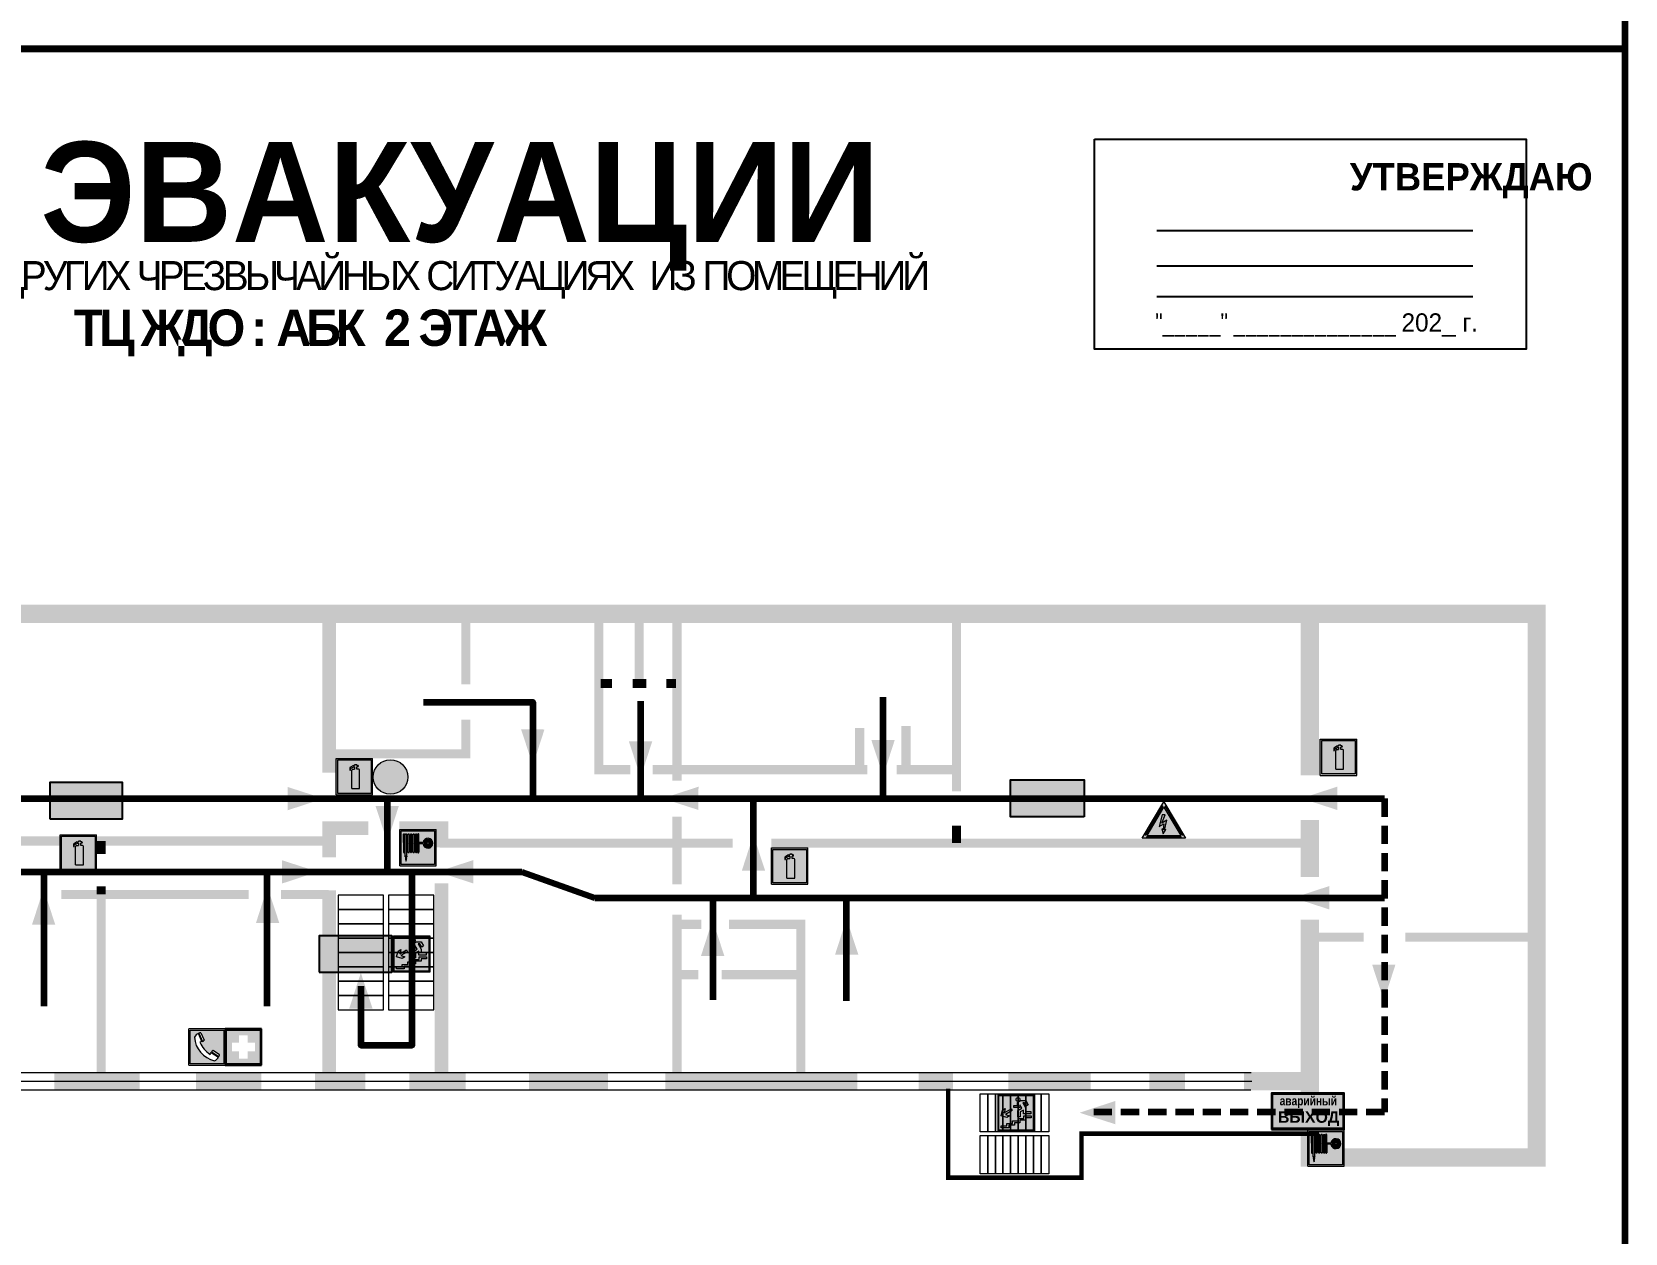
# Model space of a CAD drawing. Header units: millimetres. Extents: x 13114 to 67229, y 22859 to 38520.
# Drawn here: x 30220.7 to 30571.4, y 25594.9 to 25859.3 of the extents above; entities that cross this region are included whole.
import ezdxf

# ---------------------------------------------------------------- set-up
doc = ezdxf.new("R2010")
doc.units = ezdxf.units.MM
doc.linetypes.add('{ Wide Dash }', pattern=[12, 4, -2, 4, -2])
doc.layers.add('План_Штампы', color=7, linetype='Continuous')
doc.styles.add('обычный', font='arial.ttf')

# ---------------------------------------------------------------- blocks, each defined once
blk = doc.blocks.new('A$C7B4425F7')
at = {"true_color": 0xffffff}
blk.add_hatch(color=7, dxfattribs=at).paths.add_polyline_path([(0, 0), (-16, 0), (-16, -8), (0, -8)])
h = blk.add_hatch(color=126)
h.paths.add_polyline_path([(-0.2, -0.2), (-15.8, -0.2), (-15.8, -7.8), (-0.2, -7.8)])
h.paths.add_polyline_path([(-11.76, -2.03), (-11.76, -3.66), (-11.17, -3.66, -0.568275), (-11.17, -6.18), (-12.58, -6.18), (-12.58, -2.03)], flags=16)
h.paths.add_polyline_path([(-13.33, -4.12, -0.495768), (-13.59, -6.18), (-15.03, -6.18), (-15.03, -2.03), (-13.59, -2.03, -0.487973)], flags=16)
h.paths.add_polyline_path([(-10.25, -2.03), (-9.48, -2.03), (-9.48, -6.18), (-10.25, -6.18)], flags=16)
h.paths.add_polyline_path([(-13.84, -3.69), (-14.24, -3.69), (-14.24, -3.03), (-13.9, -3.03, -0.692621)], flags=0)
h.paths.add_polyline_path([(-9.15, -2.03), (-8.4, -2.03), (-8.04, -3.07), (-7.68, -2.03), (-6.93, -2.03), (-7.64, -4.1), (-6.93, -6.18), (-7.68, -6.18), (-8.04, -5.14), (-8.4, -6.18), (-9.15, -6.18), (-8.44, -4.1)], flags=16)
h.paths.add_polyline_path([(-11.76, -4.46), (-11.42, -4.46, -0.692621), (-11.36, -5.12), (-11.76, -5.12)], flags=0)
h.paths.add_polyline_path([(-13.9, -5.2), (-14.24, -5.2), (-14.24, -4.55), (-13.84, -4.55, -0.708038)], flags=0)
edge = h.paths.add_edge_path(flags=16)
edge.add_ellipse((-5.51, -4.08), major_axis=(0, 2.05), ratio=0.586184, start_angle=0, end_angle=360)
edge = h.paths.add_edge_path(flags=0)
edge.add_ellipse((-5.51, -4.08), major_axis=(0, 1.14), ratio=0.454828, start_angle=0, end_angle=360)
h.paths.add_polyline_path([(-4.13, -4.96, 0.377264), (-3.48, -4.52, 0.0555), (-3.16, -2.03), (-1.66, -2.03), (-1.66, -4.96), (-0.96, -4.96), (-0.96, -7.01), (-1.75, -7.01), (-1.75, -6.18), (-3.3, -6.18), (-3.3, -7.02), (-4.13, -7.02)], flags=16)
h.paths.add_polyline_path([(-2.73, -2.91), (-2.28, -2.91), (-2.28, -4.96), (-3.05, -4.96, 0.079136)], flags=0)
at = {"color": 126}
blk.add_lwpolyline([(-16, -8), (0, -8), (0, 0), (-16, 0)], close=True, dxfattribs=at)
blk = doc.blocks.new('A$C3AD82952')
at = {"true_color": 0xf5f5ff}
h = blk.add_hatch(color=7, dxfattribs=at)
h.dxf.hatch_style = 1
h.paths.add_polyline_path([(8.21, 8.73, 0.414214), (7.89, 9.05), (7.22, 9.05), (7.22, 9.92), (7.59, 9.92, 1), (7.57, 10.36), (7.22, 10.36), (7.22, 10.6), (6.43, 10.6), (6.43, 10.36), (6.01, 10.36), (4.74, 9.59), (4.74, 8.69), (4.98, 8.73), (4.98, 9.26), (6.12, 9.91), (6.43, 9.91), (6.43, 9.05), (5.76, 9.05, 0.414214), (5.44, 8.73), (5.44, 2.2), (8.21, 2.2)], flags=0)
h.paths.add_polyline_path([(12.8, 12.8), (0, 12.8), (0, 0), (12.8, 0)])
h.paths.add_polyline_path([(0.51, 12.29), (12.29, 12.29), (12.29, 0.51), (0.51, 0.51)], flags=16)
h.paths.add_polyline_path([(4.74, 9.59), (6.01, 10.36), (6.43, 10.36), (6.43, 10.6), (7.22, 10.6), (7.22, 10.36), (7.59, 10.36, -0.94586), (7.59, 9.92), (7.22, 9.92), (7.22, 9.05), (7.89, 9.05, -0.414214), (8.21, 8.73), (8.21, 2.2), (5.44, 2.2), (5.44, 8.73, -0.414214), (5.76, 9.05), (6.43, 9.05), (6.43, 9.91), (6.12, 9.91), (4.98, 9.26), (4.98, 8.73), (4.74, 8.69)], flags=0)
h = blk.add_hatch(color=242)
h.dxf.hatch_style = 1
h.paths.add_polyline_path([(12.29, 12.29), (0.51, 12.29), (0.51, 0.51), (12.29, 0.51)])
h.paths.add_polyline_path([(4.74, 8.69), (4.74, 9.59), (6.01, 10.36), (6.43, 10.36), (6.43, 10.6), (7.22, 10.6), (7.22, 10.36), (7.59, 10.36, -0.94586), (7.59, 9.92), (7.22, 9.92), (7.22, 9.05), (7.89, 9.05, -0.414214), (8.21, 8.73), (8.21, 2.2), (5.44, 2.2), (5.44, 8.73, -0.414214), (5.76, 9.05), (6.43, 9.05), (6.43, 9.91), (6.12, 9.91), (4.98, 9.26), (4.98, 8.73)], flags=16)
h = blk.add_hatch(color=7, dxfattribs=at)
h.dxf.hatch_style = 1
h.paths.add_polyline_path([(8.21, 8.73, 0.414214), (7.89, 9.05), (7.22, 9.05), (7.22, 9.92), (7.59, 9.92, 1), (7.57, 10.36), (7.22, 10.36), (7.22, 10.6), (6.43, 10.6), (6.43, 10.36), (6.01, 10.36), (4.74, 9.59), (4.74, 8.69), (4.98, 8.73), (4.98, 9.26), (6.12, 9.91), (6.43, 9.91), (6.43, 9.05), (5.76, 9.05, 0.414214), (5.44, 8.73), (5.44, 2.2), (8.21, 2.2)])
at = {"color": 242, "lineweight": 5}
for p, q in [((0, 0), (0, 12.8)), ((0, 12.8), (12.8, 12.8)), ((12.8, 0), (12.8, 12.8)), ((6.01, 10.36), (4.74, 9.59)), ((4.74, 9.59), (4.74, 8.69)), ((4.74, 8.69), (4.98, 8.73)), ((4.98, 9.26), (6.12, 9.91)), ((4.98, 8.73), (4.98, 9.26)), ((5.44, 2.2), (5.44, 8.73)), ((5.76, 9.05), (6.43, 9.05)), ((6.01, 10.36), (6.43, 10.36)), ((6.12, 9.91), (6.43, 9.91)), ((7.22, 10.6), (6.43, 10.6)), ((6.43, 10.6), (6.43, 10.36)), ((6.43, 9.91), (6.43, 9.05)), ((7.22, 10.36), (7.22, 10.6)), ((7.59, 10.36), (7.22, 10.36)), ((7.22, 9.05), (7.22, 9.92)), ((7.59, 9.92), (7.22, 9.92)), ((7.89, 9.05), (7.22, 9.05)), ((8.21, 2.2), (8.21, 8.73)), ((0, 0), (12.8, 0)), ((5.44, 2.2), (8.21, 2.2))]:
    blk.add_line(p, q, dxfattribs=at)
blk.add_lwpolyline([(0.51, 12.29), (12.29, 12.29), (12.29, 0.51), (0.51, 0.51)], close=True, dxfattribs=at)
for centre, radius, start, end in [((5.76, 8.73), 0.32, 90, 180), ((7.58, 10.14), 0.223, 273.1875, 86.8125), ((7.89, 8.73), 0.32, 0, 90)]:
    blk.add_arc(centre, radius, start, end, dxfattribs=at)
blk = doc.blocks.new('A$C7B8C2D5B')
at = {"lineweight": 0}
h = blk.add_hatch(color=5, dxfattribs=at)
h.dxf.hatch_style = 1
h.paths.add_polyline_path([(1.4, -3.02, 1), (-2.11, -3.02, 1)])
at = {"color": 5, "lineweight": 0}
blk.add_circle((-0.36, -3.02), 1.75, dxfattribs=at)
blk = doc.blocks.new('A$C37112FD5')
at = {"true_color": 0xf5f5ff}
h = blk.add_hatch(color=7, dxfattribs=at)
h.dxf.hatch_style = 1
h.paths.add_polyline_path([(12.8, -7.4), (0, -7.4), (0, -20.2), (12.8, -20.2)])
h.paths.add_polyline_path([(12.29, -7.91), (12.29, -19.69), (0.51, -19.69), (0.51, -7.91)], flags=16)
h.paths.add_polyline_path([(4.98, -9.04, -0.42597), (5.17, -9.22), (5.17, -12.25), (5.17, -15.29, -0.432244), (4.98, -15.47), (4.83, -15.47, -0.42597), (4.64, -15.29), (4.64, -12.25), (4.64, -9.22, -0.432244), (4.83, -9.04)], flags=0)
h.paths.add_polyline_path([(4.28, -9.22), (4.28, -12.25), (4.28, -15.29, -0.432244), (4.09, -15.47), (3.94, -15.47, -0.42597), (3.75, -15.29), (3.75, -12.25), (3.75, -9.22, -0.432244), (3.94, -9.04), (4.09, -9.04, -0.42597)], flags=0)
h.paths.add_polyline_path([(5.72, -9.04), (5.87, -9.04, -0.42597), (6.06, -9.22), (6.06, -12.25), (6.06, -15.29, -0.432244), (5.87, -15.47), (5.72, -15.47, -0.42597), (5.53, -15.29), (5.53, -12.25), (5.53, -9.22, -0.432244)], flags=0)
h.paths.add_polyline_path([(6.42, -8.9), (6.5, -8.9, -0.42597), (6.69, -9.08), (6.69, -12.03), (8.21, -12.03, -15.824349), (8.21, -12.47), (6.69, -12.47), (6.69, -15.42, -0.432244), (6.5, -15.6), (6.42, -15.6)], flags=0)
h.paths.add_polyline_path([(3.39, -9.22), (3.39, -12.25), (3.39, -15.29, -0.432244), (3.2, -15.47), (3.05, -15.47, -0.42597), (2.85, -15.29), (2.85, -12.25), (2.85, -9.22, -0.432244), (3.05, -9.04), (3.2, -9.04, -0.42597)], flags=0)
h.paths.add_polyline_path([(2.5, -9.22), (2.5, -16.71), (1.96, -16.71), (1.96, -9.22, -0.432244), (2.15, -9.04), (2.31, -9.04, -0.42597)], flags=0)
h.paths.add_polyline_path([(1.61, -8.9), (1.61, -15.6), (1.57, -15.6, -0.42597), (1.37, -15.42), (1.37, -12.03), (1.37, -9.09, -0.432244), (1.57, -8.9)], flags=0)
h.paths.add_polyline_path([(9.76, -10.81), (9.76, -12.03), (8.49, -12.03, -0.336371)], flags=0)
h.paths.add_polyline_path([(8.49, -12.47), (9.76, -12.47), (9.76, -13.7, -0.336371)], flags=0)
h.paths.add_polyline_path([(10.11, -10.81, -0.336371), (11.38, -12.03), (10.11, -12.03)], flags=0)
h.paths.add_polyline_path([(10.11, -12.47), (11.38, -12.47, -0.336371), (10.11, -13.7)], flags=0)
h.paths.add_polyline_path([(2.5, -16.84), (2.5, -17.05), (1.97, -17.05), (1.97, -16.84)], flags=0)
h.paths.add_polyline_path([(2.5, -17.24, -0.033778), (2.24, -18.6, -0.033778), (1.97, -17.24)], flags=0)
h = blk.add_hatch(color=242)
h.dxf.hatch_style = 1
h.paths.add_polyline_path([(12.29, -7.91), (0.51, -7.91), (0.51, -19.69), (12.29, -19.69)])
h.paths.add_polyline_path([(6.42, -15.6), (6.42, -8.9), (6.5, -8.9, -0.42597), (6.69, -9.08), (6.69, -12.03), (8.21, -12.03, -15.824349), (8.21, -12.47), (6.69, -12.47), (6.69, -15.42, -0.432244), (6.5, -15.6)], flags=16)
h.paths.add_polyline_path([(5.87, -15.47), (5.72, -15.47, -0.42597), (5.53, -15.29), (5.53, -12.25), (5.53, -9.22, -0.432244), (5.72, -9.04), (5.87, -9.04, -0.42597), (6.06, -9.22), (6.06, -12.25), (6.06, -15.29, -0.432244)], flags=16)
h.paths.add_polyline_path([(4.98, -15.47), (4.83, -15.47, -0.42597), (4.64, -15.29), (4.64, -12.25), (4.64, -9.22, -0.432244), (4.83, -9.04), (4.98, -9.04, -0.42597), (5.17, -9.22), (5.17, -12.25), (5.17, -15.29, -0.432244)], flags=16)
h.paths.add_polyline_path([(4.09, -15.47), (3.94, -15.47, -0.42597), (3.75, -15.29), (3.75, -12.25), (3.75, -9.22, -0.432244), (3.94, -9.04), (4.09, -9.04, -0.42597), (4.28, -9.22), (4.28, -12.25), (4.28, -15.29, -0.432244)], flags=16)
h.paths.add_polyline_path([(3.2, -15.47), (3.05, -15.47, -0.42597), (2.85, -15.29), (2.85, -12.25), (2.85, -9.22, -0.432244), (3.05, -9.04), (3.2, -9.04, -0.42597), (3.39, -9.22), (3.39, -12.25), (3.39, -15.29, -0.432244)], flags=16)
h.paths.add_polyline_path([(2.5, -17.05), (1.97, -17.05), (1.97, -16.84), (2.5, -16.84)], flags=16)
h.paths.add_polyline_path([(2.5, -17.24, -0.033778), (2.24, -18.6, -0.033778), (1.97, -17.24)], flags=16)
h.paths.add_polyline_path([(2.5, -16.71), (1.96, -16.71), (1.96, -9.22, -0.432244), (2.15, -9.04), (2.31, -9.04, -0.42597), (2.5, -9.22)], flags=16)
h.paths.add_polyline_path([(1.61, -15.6), (1.57, -15.6, -0.42597), (1.37, -15.42), (1.37, -12.03), (1.37, -9.09, -0.432244), (1.57, -8.9), (1.61, -8.9)], flags=16)
h.paths.add_polyline_path([(8.49, -12.47), (9.76, -12.47), (9.76, -13.7, -0.336371)], flags=0)
h.paths.add_polyline_path([(10.11, -13.7), (10.11, -12.47), (11.38, -12.47, -0.336371)], flags=0)
h.paths.add_polyline_path([(8.49, -12.03, -0.336371), (9.76, -10.81), (9.76, -12.03)], flags=0)
h.paths.add_polyline_path([(10.11, -12.03), (10.11, -10.81, -0.336371), (11.38, -12.03)], flags=0)
h = blk.add_hatch(color=7, dxfattribs=at)
h.dxf.hatch_style = 1
h.paths.add_polyline_path([(1.61, -8.9), (1.57, -8.9, 0.432244), (1.37, -9.09), (1.37, -12.03), (1.37, -15.42, 0.42597), (1.57, -15.6), (1.61, -15.6)])
h.paths.add_polyline_path([(2.5, -9.22, 0.42597), (2.31, -9.04), (2.15, -9.04, 0.432244), (1.96, -9.22), (1.96, -16.71), (2.5, -16.71)])
h.paths.add_polyline_path([(2.5, -16.84), (1.97, -16.84), (1.97, -17.05), (2.5, -17.05)])
h.paths.add_polyline_path([(2.5, -17.24), (1.97, -17.24, 0.033778), (2.24, -18.6, 0.033778)])
h.paths.add_polyline_path([(3.39, -12.25), (3.39, -9.22, 0.42597), (3.2, -9.04), (3.05, -9.04, 0.432244), (2.85, -9.22), (2.85, -12.25), (2.85, -15.29, 0.42597), (3.05, -15.47), (3.2, -15.47, 0.432244), (3.39, -15.29)])
h.paths.add_polyline_path([(4.28, -12.25), (4.28, -9.22, 0.42597), (4.09, -9.04), (3.94, -9.04, 0.432244), (3.75, -9.22), (3.75, -12.25), (3.75, -15.29, 0.42597), (3.94, -15.47), (4.09, -15.47, 0.432244), (4.28, -15.29)])
h.paths.add_polyline_path([(5.17, -12.25), (5.17, -9.22, 0.42597), (4.98, -9.04), (4.83, -9.04, 0.432244), (4.64, -9.22), (4.64, -12.25), (4.64, -15.29, 0.42597), (4.83, -15.47), (4.98, -15.47, 0.432244), (5.17, -15.29)])
h.paths.add_polyline_path([(6.06, -12.25), (6.06, -9.22, 0.42597), (5.87, -9.04), (5.72, -9.04, 0.432244), (5.53, -9.22), (5.53, -12.25), (5.53, -15.29, 0.42597), (5.72, -15.47), (5.87, -15.47, 0.432244), (6.06, -15.29)])
h.paths.add_polyline_path([(6.69, -12.47), (8.21, -12.47, 15.824349), (8.21, -12.03), (6.69, -12.03), (6.69, -9.08, 0.42597), (6.5, -8.9), (6.42, -8.9), (6.42, -15.6), (6.5, -15.6, 0.432244), (6.69, -15.42)])
h.paths.add_polyline_path([(8.49, -12.47), (9.76, -12.47), (9.76, -13.7, -0.336371)], flags=16)
h.paths.add_polyline_path([(8.49, -12.03, -0.336371), (9.76, -10.81), (9.76, -12.03)], flags=16)
h.paths.add_polyline_path([(10.11, -12.47), (11.38, -12.47, -0.336371), (10.11, -13.7)], flags=16)
h.paths.add_polyline_path([(10.11, -12.03), (10.11, -10.81, -0.336371), (11.38, -12.03)], flags=16)
h = blk.add_hatch(color=242)
h.dxf.hatch_style = 1
h.paths.add_polyline_path([(9.76, -10.81, 0.336371), (8.49, -12.03), (9.76, -12.03)])
h.paths.add_polyline_path([(10.11, -10.81), (10.11, -12.03), (11.38, -12.03, 0.336371)])
h.paths.add_polyline_path([(11.38, -12.47), (10.11, -12.47), (10.11, -13.7, 0.336371)])
h.paths.add_polyline_path([(9.76, -12.47), (8.49, -12.47, 0.336371), (9.76, -13.7)])
at = {"color": 242, "lineweight": 5}
for p, q in [((0, -20.2), (0, -7.4)), ((0, -7.4), (12.8, -7.4)), ((1.37, -12.03), (1.37, -9.08)), ((1.57, -8.9), (1.61, -8.9)), ((1.61, -8.9), (1.61, -15.6)), ((1.96, -16.71), (1.96, -9.22)), ((2.15, -9.04), (2.31, -9.04)), ((2.5, -16.71), (2.5, -9.22)), ((2.85, -12.25), (2.85, -9.22)), ((3.05, -9.04), (3.2, -9.04)), ((3.39, -12.25), (3.39, -9.22)), ((3.75, -12.25), (3.75, -9.22)), ((3.94, -9.04), (4.09, -9.04)), ((4.28, -12.25), (4.28, -9.22)), ((4.64, -12.25), (4.64, -9.22)), ((4.83, -9.04), (4.98, -9.04)), ((5.17, -12.25), (5.17, -9.22)), ((5.53, -12.25), (5.53, -9.22)), ((5.72, -9.04), (5.87, -9.04)), ((6.06, -12.25), (6.06, -9.22)), ((6.42, -8.9), (6.42, -15.6)), ((6.5, -8.9), (6.42, -8.9)), ((6.69, -12.03), (6.69, -9.08)), ((9.76, -10.81), (9.76, -12.03)), ((10.11, -10.81), (10.11, -12.03)), ((12.8, -20.2), (12.8, -7.4)), ((1.37, -12.03), (1.37, -15.42)), ((1.57, -15.6), (1.61, -15.6)), ((1.96, -16.71), (2.5, -16.71)), ((2.85, -12.25), (2.85, -15.29)), ((3.05, -15.47), (3.2, -15.47)), ((3.39, -12.25), (3.39, -15.29)), ((3.75, -12.25), (3.75, -15.29)), ((3.94, -15.47), (4.09, -15.47)), ((4.28, -12.25), (4.28, -15.29)), ((4.64, -12.25), (4.64, -15.29)), ((4.83, -15.47), (4.98, -15.47)), ((5.17, -12.25), (5.17, -15.29)), ((5.53, -12.25), (5.53, -15.29)), ((5.72, -15.47), (5.87, -15.47)), ((6.06, -12.25), (6.06, -15.29)), ((6.42, -15.6), (6.5, -15.6)), ((8.21, -12.03), (6.69, -12.03)), ((8.21, -12.47), (6.69, -12.47)), ((6.69, -12.47), (6.69, -15.42)), ((9.76, -12.03), (8.49, -12.03)), ((9.76, -12.47), (8.49, -12.47)), ((9.76, -12.47), (9.76, -13.7)), ((11.38, -12.03), (10.11, -12.03)), ((11.38, -12.47), (10.11, -12.47)), ((10.11, -12.47), (10.11, -13.7)), ((0, -20.2), (12.8, -20.2)), ((1.97, -16.84), (2.5, -16.84)), ((1.97, -17.05), (1.97, -16.84)), ((2.5, -17.05), (1.97, -17.05)), ((1.97, -17.24), (2.5, -17.24)), ((2.5, -16.84), (2.5, -17.05))]:
    blk.add_line(p, q, dxfattribs=at)
blk.add_lwpolyline([(0.51, -7.91), (12.29, -7.91), (12.29, -19.69), (0.51, -19.69)], close=True, dxfattribs=at)
for centre, radius, start, end in [((1.56, -9.09), 0.182, 87.1027, 180.6071), ((2.15, -9.22), 0.182, 87.1027, 180.6071), ((2.32, -9.22), 0.182, 359.3929, 92.8973), ((3.04, -9.22), 0.182, 87.1027, 180.6071), ((3.21, -9.22), 0.182, 359.3929, 92.8973), ((3.93, -9.22), 0.182, 87.1027, 180.6071), ((4.1, -9.22), 0.182, 359.3929, 92.8973), ((4.82, -9.22), 0.182, 87.1027, 180.6071), ((4.99, -9.22), 0.182, 359.3929, 92.8973), ((5.71, -9.22), 0.182, 87.1027, 180.6071), ((5.88, -9.22), 0.182, 359.3929, 92.8973), ((6.51, -9.09), 0.182, 359.3929, 92.8973), ((9.93, -12.25), 1.74, 187.2319, 172.7681), ((9.93, -12.25), 1.46, 96.9927, 171.3585), ((9.93, -12.25), 1.46, 8.6415, 83.0073), ((1.56, -15.42), 0.182, 179.3929, 272.8973), ((3.04, -15.29), 0.182, 179.3929, 272.8973), ((3.21, -15.29), 0.182, 267.1027, 0.6071), ((3.93, -15.29), 0.182, 179.3929, 272.8973), ((4.1, -15.29), 0.182, 267.1027, 0.6071), ((4.82, -15.29), 0.182, 179.3929, 272.8973), ((4.99, -15.29), 0.182, 267.1027, 0.6071), ((5.71, -15.29), 0.182, 179.3929, 272.8973), ((5.88, -15.29), 0.182, 267.1027, 0.6071), ((6.51, -15.42), 0.182, 267.1027, 0.6071), ((9.93, -12.25), 1.46, 188.6415, 263.0073), ((9.93, -12.25), 1.46, 276.9927, 351.3585), ((12.17, -15.98), 10.27, 187.041, 194.7793), ((-7.7, -15.98), 10.27, 345.2207, 352.959)]:
    blk.add_arc(centre, radius, start, end, dxfattribs=at)
blk = doc.blocks.new('вниз 3')
at = {"lineweight": 0, "true_color": 0xffffff}
h = blk.add_hatch(color=7, dxfattribs=at)
h.dxf.hatch_style = 1
h.paths.add_polyline_path([(40997.5, -4475.69), (40997.25, -4475.28), (40995.76, -4476.15), (40995.97, -4475.23), (40995.39, -4475.56), (40995.05, -4476.83), (40996.33, -4477.17), (40996.91, -4476.83), (40996, -4476.55)], flags=0)
h.paths.add_polyline_path([(40999.81, -4473.95), (41000.22, -4473.95), (41000.64, -4474.67), (41001.03, -4474.43), (41000.46, -4473.49), (41000.42, -4473.49), (40999.43, -4473.49), (40998.68, -4473.92), (40998.68, -4474.57), (40997.88, -4474.57), (40997.88, -4475), (40999.14, -4475), (40999.14, -4474.43), (40999.14, -4474.38), (40999.59, -4475.15), (40998.72, -4475.67), (40998.72, -4477.06), (40999.24, -4477.06), (40999.24, -4475.96), (40999.95, -4475.56), (40999.95, -4476.43), (41001.61, -4476.43), (41001.61, -4475.88), (41000.47, -4475.88), (41000.47, -4475.12)], flags=0)
h.paths.add_polyline_path([(40999.2, -4473.24, 1), (40998.35, -4473.24, 1)], flags=0)
h.paths.add_polyline_path([(41000.46, -4477.26), (41001.69, -4477.26), (41001.69, -4476.84), (41000.03, -4476.84), (41000.03, -4477.39), (40998.78, -4477.39), (40998.78, -4477.95), (40997.53, -4477.95), (40997.53, -4478.5), (40996.29, -4478.5), (40996.29, -4479.06), (40995.05, -4479.06), (40995.05, -4479.48), (40995.29, -4479.48), (40996.72, -4479.48), (40996.72, -4478.92), (40997.97, -4478.92), (40997.97, -4478.36), (40999.2, -4478.36), (40999.2, -4477.81), (41000.46, -4477.81)], flags=0)
h.paths.add_polyline_path([(41002.37, -4472.17), (40994.37, -4472.17), (40994.37, -4480.17), (41002.37, -4480.17)])
h.paths.add_polyline_path([(41002.16, -4479.96), (40994.57, -4479.96), (40994.57, -4472.37), (41002.16, -4472.37)], flags=16)
h.paths.add_polyline_path([(41001.61, -4475.88), (41001.61, -4476.43), (40999.95, -4476.43), (40999.95, -4475.56), (40999.24, -4475.96), (40999.24, -4477.06), (40998.72, -4477.06), (40998.72, -4475.67), (40999.59, -4475.15), (40999.14, -4474.38), (40999.14, -4474.43), (40999.14, -4475), (40997.88, -4475), (40997.88, -4474.57), (40998.68, -4474.57), (40998.68, -4473.92), (40999.43, -4473.49), (41000.42, -4473.49), (41000.46, -4473.49), (41001.03, -4474.43), (41000.64, -4474.67), (41000.22, -4473.95), (40999.81, -4473.95), (41000.47, -4475.12), (41000.47, -4475.88)], flags=0)
h.paths.add_polyline_path([(41001.69, -4476.84), (41001.69, -4477.26), (41000.46, -4477.26), (41000.46, -4477.81), (40999.2, -4477.81), (40999.2, -4478.36), (40997.97, -4478.36), (40997.97, -4478.92), (40996.72, -4478.92), (40996.72, -4479.48), (40995.05, -4479.48), (40995.05, -4479.06), (40996.29, -4479.06), (40996.29, -4478.5), (40997.53, -4478.5), (40997.53, -4477.95), (40998.78, -4477.95), (40998.78, -4477.39), (41000.03, -4477.39), (41000.03, -4476.84)], flags=0)
h.paths.add_polyline_path([(40998.35, -4473.24, -1), (40999.2, -4473.24, -1)], flags=0)
h.paths.add_polyline_path([(40997.5, -4475.69), (40996, -4476.55), (40996.91, -4476.83), (40996.33, -4477.17), (40995.05, -4476.83), (40995.39, -4475.56), (40995.97, -4475.23), (40995.76, -4476.15), (40997.25, -4475.28)], flags=0)
at = {"lineweight": 0}
h = blk.add_hatch(color=126, dxfattribs=at)
h.dxf.hatch_style = 1
h.paths.add_polyline_path([(41002.16, -4472.37), (40994.57, -4472.37), (40994.57, -4479.96), (41002.16, -4479.96)])
h.paths.add_polyline_path([(40995.97, -4475.23), (40995.76, -4476.15), (40997.25, -4475.28), (40997.5, -4475.69), (40996, -4476.55), (40996.91, -4476.83), (40996.33, -4477.17), (40995.05, -4476.83), (40995.39, -4475.56)], flags=16)
h.paths.add_polyline_path([(40997.88, -4474.57), (40998.68, -4474.57), (40998.68, -4473.92), (40999.43, -4473.49), (41000.42, -4473.49), (41000.46, -4473.49), (41001.03, -4474.43), (41000.64, -4474.67), (41000.22, -4473.95), (40999.81, -4473.95), (41000.47, -4475.12), (41000.47, -4475.88), (41001.61, -4475.88), (41001.61, -4476.43), (40999.95, -4476.43), (40999.95, -4475.56), (40999.24, -4475.96), (40999.24, -4477.06), (40998.72, -4477.06), (40998.72, -4475.67), (40999.59, -4475.15), (40999.14, -4474.38), (40999.14, -4474.43), (40999.14, -4475), (40997.88, -4475)], flags=16)
h.paths.add_polyline_path([(40998.35, -4473.24, -1), (40999.2, -4473.24, -1)], flags=16)
h.paths.add_polyline_path([(40997.53, -4477.95), (40998.78, -4477.95), (40998.78, -4477.39), (41000.03, -4477.39), (41000.03, -4476.84), (41001.69, -4476.84), (41001.69, -4477.26), (41000.46, -4477.26), (41000.46, -4477.81), (40999.2, -4477.81), (40999.2, -4478.36), (40997.97, -4478.36), (40997.97, -4478.92), (40996.72, -4478.92), (40996.72, -4479.48), (40995.05, -4479.48), (40995.05, -4479.06), (40996.29, -4479.06), (40996.29, -4478.5), (40997.53, -4478.5)], flags=16)
at = {"lineweight": 0, "true_color": 0xffffff}
h = blk.add_hatch(color=7, dxfattribs=at)
h.dxf.hatch_style = 1
h.paths.add_polyline_path([(40999.2, -4473.24, 1), (40998.35, -4473.24, 1)])
h.paths.add_polyline_path([(40999.81, -4473.95), (41000.22, -4473.95), (41000.64, -4474.67), (41001.03, -4474.43), (41000.46, -4473.49), (41000.42, -4473.49), (40999.43, -4473.49), (40998.68, -4473.92), (40998.68, -4474.57), (40997.88, -4474.57), (40997.88, -4475), (40999.14, -4475), (40999.14, -4474.43), (40999.14, -4474.38), (40999.59, -4475.15), (40998.72, -4475.67), (40998.72, -4477.06), (40999.24, -4477.06), (40999.24, -4475.96), (40999.95, -4475.56), (40999.95, -4476.43), (41001.61, -4476.43), (41001.61, -4475.88), (41000.47, -4475.88), (41000.47, -4475.12)])
h.paths.add_polyline_path([(40999.2, -4477.81), (41000.46, -4477.81), (41000.46, -4477.26), (41001.69, -4477.26), (41001.69, -4476.84), (41000.03, -4476.84), (41000.03, -4477.39), (40998.78, -4477.39), (40998.78, -4477.95), (40997.53, -4477.95), (40997.53, -4478.5), (40996.29, -4478.5), (40996.29, -4479.06), (40995.05, -4479.06), (40995.05, -4479.48), (40995.29, -4479.48), (40996.72, -4479.48), (40996.72, -4478.92), (40997.97, -4478.92), (40997.97, -4478.36), (40999.2, -4478.36)])
h.paths.add_polyline_path([(40997.5, -4475.69), (40997.25, -4475.28), (40995.76, -4476.15), (40995.97, -4475.23), (40995.39, -4475.56), (40995.05, -4476.83), (40996.33, -4477.17), (40996.91, -4476.83), (40996, -4476.55)])
at = {"color": 126, "lineweight": 0}
for points in [[(40994.37, -4472.17), (41002.37, -4472.17), (41002.37, -4480.17), (40994.37, -4480.17)], [(40994.57, -4472.37), (41002.16, -4472.37), (41002.16, -4479.96), (40994.57, -4479.96)]]:
    blk.add_lwpolyline(points, close=True, dxfattribs=at)
for points in [[(40999.14, -4474.43), (40999.14, -4475), (40997.88, -4475), (40997.88, -4474.57), (40998.68, -4474.57), (40998.68, -4473.92), (40999.43, -4473.49), (41000.42, -4473.49), (41000.46, -4473.49), (41001.03, -4474.43), (41000.64, -4474.67), (41000.22, -4473.95), (40999.81, -4473.95), (41000.47, -4475.12), (41000.47, -4475.88), (41001.61, -4475.88), (41001.61, -4476.43), (40999.95, -4476.43), (40999.95, -4475.56), (40999.24, -4475.96), (40999.24, -4477.06), (40998.72, -4477.06), (40998.72, -4475.67), (40999.59, -4475.15), (40999.14, -4474.38), (40999.14, -4474.43)], [(40995.05, -4476.83), (40995.39, -4475.56), (40995.97, -4475.23), (40995.76, -4476.15), (40997.25, -4475.28), (40997.5, -4475.69), (40996, -4476.55), (40996.91, -4476.83), (40996.33, -4477.17), (40995.05, -4476.83)], [(40995.29, -4479.48), (40995.05, -4479.48), (40995.05, -4479.06), (40996.29, -4479.06), (40996.29, -4478.5), (40997.53, -4478.5), (40997.53, -4477.95), (40998.78, -4477.95), (40998.78, -4477.39), (41000.03, -4477.39), (41000.03, -4476.84), (41001.69, -4476.84), (41001.69, -4477.26), (41000.46, -4477.26), (41000.46, -4477.81), (40999.2, -4477.81), (40999.2, -4478.36), (40997.97, -4478.36), (40997.97, -4478.92), (40996.72, -4478.92), (40996.72, -4479.48), (40995.05, -4479.48)]]:
    blk.add_lwpolyline(points, dxfattribs=at)
blk.add_circle((40998.77, -4473.24), 0.426, dxfattribs=at)
blk = doc.blocks.new('A$C41C009D9')
at = {"true_color": 0xffffff}
blk.add_hatch(color=7, dxfattribs=at).paths.add_polyline_path([(0, 8), (-16, 8), (-16, 0), (0, 0)])
h = blk.add_hatch(color=126)
h.dxf.hatch_style = 1
h.paths.add_polyline_path([(-15.8, 7.8), (-15.8, 0.2), (-0.2, 0.2), (-0.2, 7.8)])
at = {"color": 126}
for points in [[(-16, 0), (0, 0), (0, 8), (-16, 8)], [(-16, 0), (0, 0), (0, 8), (-16, 8)], [(-15.8, 7.8), (-0.2, 7.8), (-0.2, 0.2), (-15.8, 0.2)]]:
    blk.add_lwpolyline(points, close=True, dxfattribs=at)
at = {"color": 7, "true_color": 0xffffff, "insert": (-15.8, 7.3), "char_height": 2.5, "width": 15.5999, "attachment_point": 1, "style": 'обычный'}
blk.add_mtext('\\pi1.6133;{\\fArial|b1|i0|c204|p34;\\H0.8x;\\W0.8;аварийный\\H1.25x;\\W1;\\P\\pi1.2327;ВЫХОД}', dxfattribs=at)
blk = doc.blocks.new('A$C32E8229D')
at = {"true_color": 0xffffff}
blk.add_hatch(color=7, dxfattribs=at).paths.add_polyline_path([(0, 0), (0, -8), (16, -8), (16, 0)])
h = blk.add_hatch(color=126)
h.paths.add_polyline_path([(0.2, -0.2), (15.8, -0.2), (15.8, -7.8), (0.2, -7.8)])
h.paths.add_polyline_path([(13.49, -2.05), (12.08, -2.05), (11.37, -2.63, 0.162397), (11.29, -2.84), (11.29, -3.63), (10.35, -3.63), (10.35, -4.05), (11.68, -4.05), (11.68, -3.48), (12.26, -4.28), (11.29, -5.1), (11.29, -6.78), (11.85, -6.78), (11.85, -5.44), (12.8, -4.64), (12.8, -5.94), (14.46, -5.94), (14.46, -5.39), (13.45, -5.39), (13.45, -3.97), (12.46, -2.59), (13.15, -2.59), (13.69, -3.34), (14.18, -3)], flags=16)
h.paths.add_polyline_path([(10.74, -1.82, 1), (11.8, -1.82, 1)], flags=16)
h.paths.add_polyline_path([(9.39, -3.59), (5.99, -3.59), (6.56, -3.03), (5.91, -3.03), (5.1, -3.83), (5.91, -4.64), (6.56, -4.64), (5.99, -4.09), (9.39, -4.09)], flags=16)
h.paths.add_polyline_path([(4.29, -1.08), (1.72, -1.08), (1.72, -6.6), (4.29, -6.6)], flags=16)
at = {"color": 126}
blk.add_lwpolyline([(16, -8), (0, -8), (0, 0), (16, 0)], close=True, dxfattribs=at)
blk = doc.blocks.new('A$C3E6D3DDE')
at = {"lineweight": 5}
h = blk.add_hatch(color=40, dxfattribs=at)
h.paths.add_polyline_path([(24.1, 1.45), (16.46, -11.35), (31.74, -11.35)])
h.paths.add_polyline_path([(24.09, -0.46), (30.03, -10.41), (18.14, -10.41)], flags=16)
h.paths.add_polyline_path([(24.54, -3.08), (23.41, -6.02), (25.13, -5.01), (24.33, -8.5), (24.82, -8.27), (23.79, -9.86), (23.4, -8.04), (23.8, -8.43), (24.04, -6.29), (22.39, -7.25), (23.44, -3.08)], flags=0)
h = blk.add_hatch(color=256, dxfattribs=at)
h.paths.add_polyline_path([(24.37, 0.03, 0.567511), (23.82, 0.03), (17.59, -10.4, 0.582454), (17.86, -10.88), (30.32, -10.88, 0.582149), (30.6, -10.4)])
h.paths.add_polyline_path([(24.09, -0.46), (18.14, -10.41), (30.03, -10.41)], flags=16)
h.paths.add_polyline_path([(24.54, -3.08), (23.41, -6.02), (25.13, -5.01), (24.33, -8.5), (24.82, -8.27), (23.79, -9.86), (23.4, -8.04), (23.8, -8.43), (24.04, -6.29), (22.39, -7.25), (23.44, -3.08)], flags=0)
h = blk.add_hatch(color=40, dxfattribs=at)
h.paths.add_polyline_path([(24.09, -0.46), (18.14, -10.41), (30.03, -10.41)])
h.paths.add_polyline_path([(24.82, -8.27), (23.79, -9.86), (23.4, -8.04), (23.8, -8.43), (24.04, -6.29), (22.39, -7.25), (23.44, -3.08), (24.54, -3.08), (23.41, -6.02), (25.13, -5.01), (24.33, -8.5)], flags=16)
at = {"color": 40, "lineweight": 5}
for p, q in [((16.46, -11.35), (24.1, 1.45)), ((24.1, 1.45), (31.74, -11.35))]:
    blk.add_line(p, q, dxfattribs=at)
at = {"lineweight": 5}
for p, q in [((17.59, -10.4), (23.82, 0.03)), ((24.37, 0.03), (30.6, -10.4)), ((18.14, -10.41), (24.09, -0.46)), ((23.44, -3.08), (22.39, -7.25)), ((23.41, -6.02), (24.54, -3.08)), ((25.13, -5.01), (23.41, -6.02)), ((24.54, -3.08), (23.44, -3.08)), ((24.09, -0.46), (30.03, -10.41)), ((24.33, -8.5), (25.13, -5.01)), ((17.86, -10.88), (30.32, -10.88)), ((18.14, -10.41), (30.03, -10.41)), ((22.39, -7.25), (24.04, -6.29)), ((23.8, -8.43), (23.4, -8.04)), ((23.4, -8.04), (23.79, -9.86)), ((23.79, -9.86), (24.82, -8.27)), ((24.04, -6.29), (23.8, -8.43)), ((24.82, -8.27), (24.33, -8.5))]:
    blk.add_line(p, q, dxfattribs=at)
at = {"color": 50, "lineweight": 5}
blk.add_line((31.74, -11.35), (16.46, -11.35), dxfattribs=at)
blk = doc.blocks.new('A$C456E1F9C')
at = {"lineweight": 5}
h = blk.add_hatch(color=242, dxfattribs=at)
h.paths.add_polyline_path([(0.51, -1.47), (0.51, -13.26), (12.29, -13.26), (12.29, -1.47)])
h.paths.add_polyline_path([(5.42, -4.95, -0.254479), (4.78, -5.4), (3.52, -2.53, -0.209735), (4.23, -2.4)], flags=16)
h.paths.add_polyline_path([(8.53, -8.6), (10.87, -10.17), (10.54, -10.76), (8.03, -9.13, -0.192251)], flags=16)
h.paths.add_polyline_path([(4.61, -5.49, 0.005518), (3.87, -5.72, 0.128647), (7.49, -10.01, 0.00809), (7.83, -9.33), (10.47, -10.97, -0.16736), (8.99, -12.25, -0.327862), (1.95, -3.95, -0.166952), (3.36, -2.62)], flags=16)
at = {"color": 242, "lineweight": 5}
for p, q in [((0, -13.77), (0, -0.97)), ((12.8, -0.97), (0, -0.97)), ((4.61, -5.49), (3.36, -2.62)), ((3.52, -2.53), (4.78, -5.4)), ((4.23, -2.4), (5.42, -4.95)), ((12.8, -13.77), (12.8, -0.97)), ((7.83, -9.33), (10.47, -10.97)), ((8.03, -9.13), (10.54, -10.76)), ((10.81, -10.12), (8.53, -8.6)), ((10.54, -10.76), (10.8, -10.3)), ((10.8, -10.3), (10.81, -10.12)), ((0, -13.77), (12.8, -13.77))]:
    blk.add_line(p, q, dxfattribs=at)
blk.add_lwpolyline([(0.51, -1.47), (12.29, -1.47), (12.29, -13.26), (0.51, -13.26)], close=True, dxfattribs=at)
for centre, radius, start, end in [((4.59, -5.34), 2.99, 114.2845, 152.1974), ((11.12, -3.31), 9.19, 183.9915, 256.6009), ((4.02, -3.27), 0.891, 76.3284, 123.7092), ((14.98, -39.1), 35.17, 107.1487, 108.4135), ((4.68, -4.59), 0.824, 276.9621, 334.0723), ((13.86, -0.94), 11.08, 205.5536, 234.8762), ((-13.31, 0.8), 23.44, 332.5487, 334.4027), ((8.94, -9.5), 0.989, 114.4092, 157.9388), ((7.87, -9.46), 3, 291.9291, 329.9329)]:
    blk.add_arc(centre, radius, start, end, dxfattribs=at)
blk = doc.blocks.new('A$C18900ED3')
h = blk.add_hatch(color=126)
h.paths.add_polyline_path([(-0.18, -0.18), (-7.02, -0.18), (-7.02, -7.02), (-0.18, -7.02)])
h.paths.add_polyline_path([(-5.89, -4.46), (-5.89, -2.77), (-4.46, -2.77), (-4.46, -1.31), (-2.77, -1.31), (-2.77, -2.77), (-1.33, -2.77), (-1.33, -4.46), (-2.77, -4.46), (-2.77, -5.89), (-4.46, -5.89), (-4.46, -4.46)], flags=16)
at = {"color": 126}
for p, q in [((-7.2, 0), (-7.2, -7.2)), ((0, 0), (-7.2, 0)), ((0, -7.2), (0, 0)), ((-7.02, -7.02), (-7.02, -0.18)), ((-7.02, -0.18), (-0.18, -0.18)), ((-0.18, -0.18), (-0.18, -7.02)), ((-7.2, -7.2), (0, -7.2)), ((-0.18, -7.02), (-7.02, -7.02))]:
    blk.add_line(p, q, dxfattribs=at)

msp = doc.modelspace()

# ---------------------------------------------------------------- linework, layer by layer
at = {"color": 6, "lineweight": 100}
for points in [[(29971.38, 25855.56), (30571.38, 25855.56), (30571.38, 26250.56), (29971.38, 26250.56)], [(29971.38, 25460.56), (30571.38, 25460.56), (30571.38, 25855.56), (29971.38, 25855.56)]]:
    msp.add_lwpolyline(points, close=True, dxfattribs=at)
msp.add_lwpolyline([(30454.56, 25835.65), (30549.57, 25835.65), (30549.57, 25789.44), (30454.56, 25789.44)], close=True)
for points in [[(30468.32, 25815.6), (30537.84, 25815.6)], [(30468.32, 25807.84), (30537.84, 25807.84)], [(30468.32, 25801.05), (30537.84, 25801.05)]]:
    msp.add_lwpolyline(points)
at = {"lineweight": 100}
for points, const_width in [([(30123.75, 25731.22), (30551.91, 25731.22), (30551.91, 25611.57), (30501.99, 25611.57), (30501.99, 25617.23)], 4), ([(30286.11, 25731.22), (30286.11, 25696.28)], 3), ([(30501.99, 25731.22), (30501.99, 25695.7)], 4), ([(30354.36, 25715.92), (30354.36, 25730.32)], 2), ([(30345.85, 25715.92), (30348.38, 25715.92)], 2), ([(30352.93, 25715.92), (30355.95, 25715.92)], 2), ([(30360.33, 25715.92), (30362.46, 25715.92)], 2), ([(30501.99, 25673.32), (30501.99, 25685.89)], 4), ([(30286.11, 25677.65), (30286.11, 25684.03), (30294.71, 25684.03)], 3), ([(30301.59, 25684.03), (30310.82, 25684.03), (30310.82, 25679.81)], 3), ([(30310.82, 25671.93), (30310.82, 25628.83)], 3), ([(30286.11, 25628.83), (30286.11, 25670.37)], 3), ([(30501.99, 25622.74), (30501.99, 25663.91)], 4), ([(30502.79, 25660.08), (30513.8, 25660.08)], 2), ([(30523.03, 25660.08), (30550.72, 25660.08)], 2), ([(30501.99, 25622.74), (30501.99, 25628.83)], 4), ([(30225.59, 25628.39), (30244.37, 25628.39)], 4), ([(30256.78, 25628.39), (30271.18, 25628.39)], 4), ([(30283.01, 25628.39), (30294.1, 25628.39)], 4), ([(30303.79, 25628.39), (30316.14, 25628.39)], 4), ([(30330.09, 25628.39), (30347.49, 25628.39)], 4), ([(30360.11, 25628.39), (30402.39, 25628.39)], 4), ([(30415.9, 25628.39), (30423.41, 25628.39)], 4), ([(30435.59, 25628.39), (30453.71, 25628.39)], 4), ([(30466.68, 25628.39), (30474.47, 25628.39)], 4), ([(30487.52, 25628.39), (30501.99, 25628.39)], 4)]:
    msp.add_lwpolyline(points, dxfattribs=dict(at, const_width=const_width))
at = {"lineweight": 0}
for points, const_width in [([(30362.67, 25696.94), (30362.67, 25694.51), (30362.67, 25731.26)], 2), ([(30411.01, 25696.94), (30424.19, 25696.94), (30424.19, 25692.14), (30424.19, 25731.48)], 2), ([(30316.19, 25715.73), (30316.19, 25730.97)], 2), ([(30345.48, 25731.18), (30345.48, 25696.94), (30352.39, 25696.94)], 2), ([(30285.98, 25700.43), (30316.19, 25700.43), (30316.19, 25707.97)], 2), ([(30402.89, 25696.94), (30402.89, 25706.13)], 2), ([(30413.09, 25696.94), (30413.09, 25706.53)], 2), ([(30357.29, 25696.94), (30404.54, 25696.94)], 2), ([(30362.67, 25680.77), (30362.67, 25686.59)], 2), ([(30092.52, 25681.24), (30286.28, 25681.24)], 2), ([(30235.92, 25681.24), (30235.92, 25678.34)], 2), ([(30310.46, 25680.77), (30374.94, 25680.77)], 2), ([(30362.67, 25680.77), (30362.67, 25671.67)], 2), ([(30383.44, 25680.77), (30501.37, 25680.77)], 2), ([(30227.16, 25669.48), (30268.36, 25669.48)], 2), ([(30235.92, 25669.48), (30235.92, 25671.26)], 2), ([(30235.92, 25669.48), (30235.92, 25629.07)], 2), ([(30275.52, 25669.48), (30285.99, 25669.48)], 2), ([(30362.67, 25665), (30362.67, 25628.27)], 2), ([(30362.67, 25662.89), (30368.03, 25662.89)], 2), ([(30374.15, 25662.89), (30389.94, 25662.89), (30389.94, 25628.02)], 2), ([(30362.67, 25651.81), (30367.4, 25651.81)], 2), ([(30389.94, 25651.81), (30372.49, 25651.81)], 2), ([(30422.36, 25626.76), (30422.36, 25607.17), (30451.73, 25607.17), (30451.73, 25616.82), (30503.96, 25616.82)], 1)]:
    msp.add_lwpolyline(points, dxfattribs=dict(at, const_width=const_width))
at = {"color": 126, "lineweight": 100, "true_color": 0x008754}
for points in [[(30306.85, 25711.79), (30330.95, 25711.79), (30330.95, 25690.58)], [(30354.68, 25690.58), (30354.68, 25711.97)], [(30408.07, 25690.58), (30408.07, 25712.9)], [(30007.07, 25652.06), (30007.07, 25637.24), (30018.09, 25637.24), (30018.09, 25674.48), (30012.68, 25674.48), (30012.68, 25690.58), (30518.41, 25690.58)], [(30298.93, 25674.48), (30298.93, 25690.58)], [(30370.56, 25668.75), (30379.55, 25668.75), (30379.55, 25690.58)], [(30174.18, 25674.48), (30328.54, 25674.48)], [(30223.27, 25674.48), (30223.27, 25644.9)], [(30272.48, 25644.9), (30272.48, 25674.48)], [(30293.08, 25649.31), (30293.08, 25636.28), (30304.37, 25636.28), (30304.37, 25674.48)], [(30328.54, 25674.48), (30344.6, 25668.75)], [(30344.6, 25668.75), (30370.56, 25668.75), (30370.56, 25646.29)], [(30379.55, 25668.75), (30399.89, 25668.75), (30399.89, 25646.07)], [(30399.89, 25668.75), (30518.41, 25668.75)]]:
    msp.add_lwpolyline(points, dxfattribs=at)
at = {"color": 126, "linetype": '{ Wide Dash }', "lineweight": 100, "true_color": 0x008754}
msp.add_lwpolyline([(30518.41, 25690.58), (30518.41, 25621.54), (30453.34, 25621.54)], dxfattribs=at)
at = {"color": 0, "lineweight": 100, "const_width": 2}
msp.add_lwpolyline([(30424.19, 25680.77), (30424.19, 25684.63)], dxfattribs=at)
at = {"lineweight": 0}
for points in [[(30288.11, 25666.19), (30298.04, 25666.19), (30298.04, 25669.34), (30288.11, 25669.34)], [(30299.19, 25666.19), (30309.12, 25666.19), (30309.12, 25669.34), (30299.19, 25669.34)], [(30288.11, 25663.03), (30298.04, 25663.03), (30298.04, 25666.19), (30288.11, 25666.19)], [(30299.19, 25663.03), (30309.12, 25663.03), (30309.12, 25666.19), (30299.19, 25666.19)], [(30288.11, 25659.87), (30298.04, 25659.87), (30298.04, 25663.03), (30288.11, 25663.03)], [(30299.19, 25659.87), (30309.12, 25659.87), (30309.12, 25663.03), (30299.19, 25663.03)], [(30288.11, 25656.71), (30298.04, 25656.71), (30298.04, 25659.87), (30288.11, 25659.87)], [(30299.19, 25656.71), (30309.12, 25656.71), (30309.12, 25659.87), (30299.19, 25659.87)], [(30288.11, 25653.55), (30298.04, 25653.55), (30298.04, 25656.71), (30288.11, 25656.71)], [(30299.19, 25653.55), (30309.12, 25653.55), (30309.12, 25656.71), (30299.19, 25656.71)], [(30288.11, 25650.39), (30298.04, 25650.39), (30298.04, 25653.55), (30288.11, 25653.55)], [(30299.19, 25650.39), (30309.12, 25650.39), (30309.12, 25653.55), (30299.19, 25653.55)], [(30288.11, 25647.23), (30298.04, 25647.23), (30298.04, 25650.39), (30288.11, 25650.39)], [(30299.19, 25647.23), (30309.12, 25647.23), (30309.12, 25650.39), (30299.19, 25650.39)], [(30288.11, 25644.07), (30298.04, 25644.07), (30298.04, 25647.23), (30288.11, 25647.23)], [(30299.19, 25644.07), (30309.12, 25644.07), (30309.12, 25647.23), (30299.19, 25647.23)], [(30429.39, 25625.63), (30431.07, 25625.63), (30431.07, 25617.23), (30429.39, 25617.23)], [(30431.07, 25625.63), (30432.75, 25625.63), (30432.75, 25617.23), (30431.07, 25617.23)], [(30432.75, 25625.63), (30434.43, 25625.63), (30434.43, 25617.23), (30432.75, 25617.23)], [(30434.43, 25625.63), (30436.12, 25625.63), (30436.12, 25617.23), (30434.43, 25617.23)], [(30436.12, 25625.63), (30437.8, 25625.63), (30437.8, 25617.23), (30436.12, 25617.23)], [(30437.8, 25625.63), (30439.48, 25625.63), (30439.48, 25617.23), (30437.8, 25617.23)], [(30439.48, 25625.63), (30441.16, 25625.63), (30441.16, 25617.23), (30439.48, 25617.23)], [(30441.16, 25625.63), (30442.84, 25625.63), (30442.84, 25617.23), (30441.16, 25617.23)], [(30442.84, 25625.63), (30444.52, 25625.63), (30444.52, 25617.23), (30442.84, 25617.23)], [(30429.39, 25616.39), (30431.07, 25616.39), (30431.07, 25608), (30429.39, 25608)], [(30431.07, 25616.39), (30432.75, 25616.39), (30432.75, 25608), (30431.07, 25608)], [(30432.75, 25616.39), (30434.43, 25616.39), (30434.43, 25608), (30432.75, 25608)], [(30434.43, 25616.39), (30436.12, 25616.39), (30436.12, 25608), (30434.43, 25608)], [(30436.12, 25616.39), (30437.8, 25616.39), (30437.8, 25608), (30436.12, 25608)], [(30437.8, 25616.39), (30439.48, 25616.39), (30439.48, 25608), (30437.8, 25608)], [(30439.48, 25616.39), (30441.16, 25616.39), (30441.16, 25608), (30439.48, 25608)], [(30441.16, 25616.39), (30442.84, 25616.39), (30442.84, 25608), (30441.16, 25608)], [(30442.84, 25616.39), (30444.52, 25616.39), (30444.52, 25608), (30442.84, 25608)]]:
    msp.add_lwpolyline(points, close=True, dxfattribs=at)
for points in [[(30006.44, 25630.29), (30489.05, 25630.29)], [(30006.59, 25628.39), (30489.21, 25628.39)], [(30006.41, 25626.47), (30489.02, 25626.47)]]:
    msp.add_lwpolyline(points, dxfattribs=at)
at = {"layer": 'План_Штампы', "color": 126, "true_color": 0x008754}
for points in [[(30328.36, 25705.79), (30333.5, 25705.77), (30330.95, 25697.9)], [(30352.08, 25703.16), (30357.22, 25703.15), (30354.67, 25695.27)], [(30405.46, 25703.45), (30410.6, 25703.44), (30408.05, 25695.56)], [(30276.97, 25687.99), (30276.98, 25693.12), (30284.86, 25690.58)], [(30367.41, 25693.19), (30367.4, 25688.06), (30359.52, 25690.6)], [(30508.03, 25693.2), (30508.01, 25688.06), (30500.13, 25690.61)], [(30296.31, 25688.95), (30301.44, 25688.93), (30298.9, 25681.06)], [(30382.08, 25674.68), (30376.95, 25674.7), (30379.49, 25682.58)], [(30275.72, 25671.87), (30275.73, 25677), (30283.61, 25674.46)], [(30317.84, 25677.04), (30317.83, 25671.9), (30309.95, 25674.45)], [(30225.83, 25662.79), (30220.69, 25662.8), (30223.24, 25670.68)], [(30275.13, 25663.2), (30270, 25663.21), (30272.54, 25671.09)], [(30506.26, 25671.32), (30506.24, 25666.18), (30498.37, 25668.73)], [(30373.1, 25655.95), (30367.96, 25655.96), (30370.51, 25663.84)], [(30402.6, 25656.2), (30397.46, 25656.21), (30400.01, 25664.09)], [(30295.67, 25644.34), (30290.53, 25644.36), (30293.08, 25652.24)], [(30515.69, 25654.03), (30520.82, 25654.02), (30518.28, 25646.14)], [(30459.17, 25624.03), (30459.16, 25618.9), (30451.28, 25621.44)]]:
    msp.add_solid(points, dxfattribs=at)

# ---------------------------------------------------------------- block references
for name, p, xscale, yscale, zscale in [('A$C3AD82952', (30504.29, 25695.68), 0.625, 0.625, 0.625), ('A$C3AD82952', (30287.68, 25691.38), 0.625, 0.625, 0.625), ('A$C7B8C2D5B', (30300.39, 25701.89), 2.177419353276491, 2.177419353276491, 2.177419353276491), ('A$C3E6D3DDE', (30454.8, 25688.94), 0.625, 0.625, 0.625), ('A$C37112FD5', (30301.64, 25688.4), 0.6249984004534781, 0.6249984004534781, 0.6249984004534781), ('A$C3AD82952', (30226.9, 25674.58), 0.625, 0.625, 0.625), ('A$C3AD82952', (30383.48, 25671.71), 0.625, 0.625, 0.625), ('A$C456E1F9C', (30255.23, 25640.52), 0.625, 0.625, 0.625), ('A$C18900ED3', (30271.23, 25639.91), 1.111111111007631, 1.111111111007631, 1.111111111007631), ('A$C37112FD5', (30501.51, 25622.28), 0.6249984004534781, 0.6249984004534781, 0.6249984004534781)]:
    msp.add_blockref(name, p, dxfattribs=dict(xscale=xscale, yscale=yscale, zscale=zscale))
at = {"color": 126, "true_color": 0x008754}
for p in [(-10694.12, 30132.57), (-10561.03, 30097.59)]:
    msp.add_blockref('вниз 3', p, dxfattribs=at)
msp.add_blockref('A$C41C009D9', (30509.53, 25617.76))
at = {"layer": 'План_Штампы', "color": 126, "true_color": 0x008754, "xscale": -1}
msp.add_blockref('A$C32E8229D', (30240.63, 25694.14), dxfattribs=at)
at = {"layer": 'План_Штампы', "color": 126, "true_color": 0x008754, "xscale": 1.012510887696, "yscale": 1.012510887696, "zscale": 1.012510887696, "rotation": 359.9978653237144}
msp.add_blockref('A$C32E8229D', (30436.09, 25694.66), dxfattribs=at)
at = {"layer": 'План_Штампы'}
msp.add_blockref('A$C7B4425F7', (30299.88, 25660.39), dxfattribs=at)

# ---------------------------------------------------------------- texts
at = {"lineweight": 0, "style": 'обычный'}
for s, insert, char_height, width, attachment_point in [('{\\fProxima Nova Rg|b1|i0|c204|p2;ПЛАН ЭВАКУАЦИИ}', (30130.11, 25835.08), 22, 493.8901, 1), ('\\pi-18,l18,t18;{\\fProxima Nova Rg|b1|i0|c204|p2;УТВЕРЖДАЮ\\H1.1997x; }', (30537.51, 25826.53), 6, 126.6484, 5), ('{\\fArial Narrow|b0|i0|c204|p34;"_____" ______________ \\fProxima Nova Rg|b0|i0|c204|p2;202_ г. }', (30503.47, 25794.77), 4, 78.6503, 5)]:
    msp.add_mtext(s, dxfattribs=dict(at, insert=insert, char_height=char_height, width=width, attachment_point=attachment_point))
at = {"color": 0, "lineweight": 0, "insert": (30279.98, 25809.03), "char_height": 8, "width": 449.2158, "attachment_point": 5, "style": 'обычный'}
msp.add_mtext('{\\fArial Black|b1|i0|c204|p34;\\H2x;\\T0.85;  \\fArial Narrow|b0|i0|c204|p34;\\H0.8x;\\W0.9;\\P\\fProxima Nova Rg|b0|i0|c204|p2;\\H0.5x;\\W1;\\C256;ПРИ ПОЖАРЕ  ИЛИ ДРУГИХ ЧРЕЗВЫЧАЙНЫХ СИТУАЦИЯХ  ИЗ ПОМЕЩЕНИЙ \\fProxima Nova Rg|b1|i0|c204|p2;\\H1.25x;\\P ТЦ ЖДО : АБК  2 ЭТАЖ}', dxfattribs=at)

doc.saveas('drawing.dxf')
